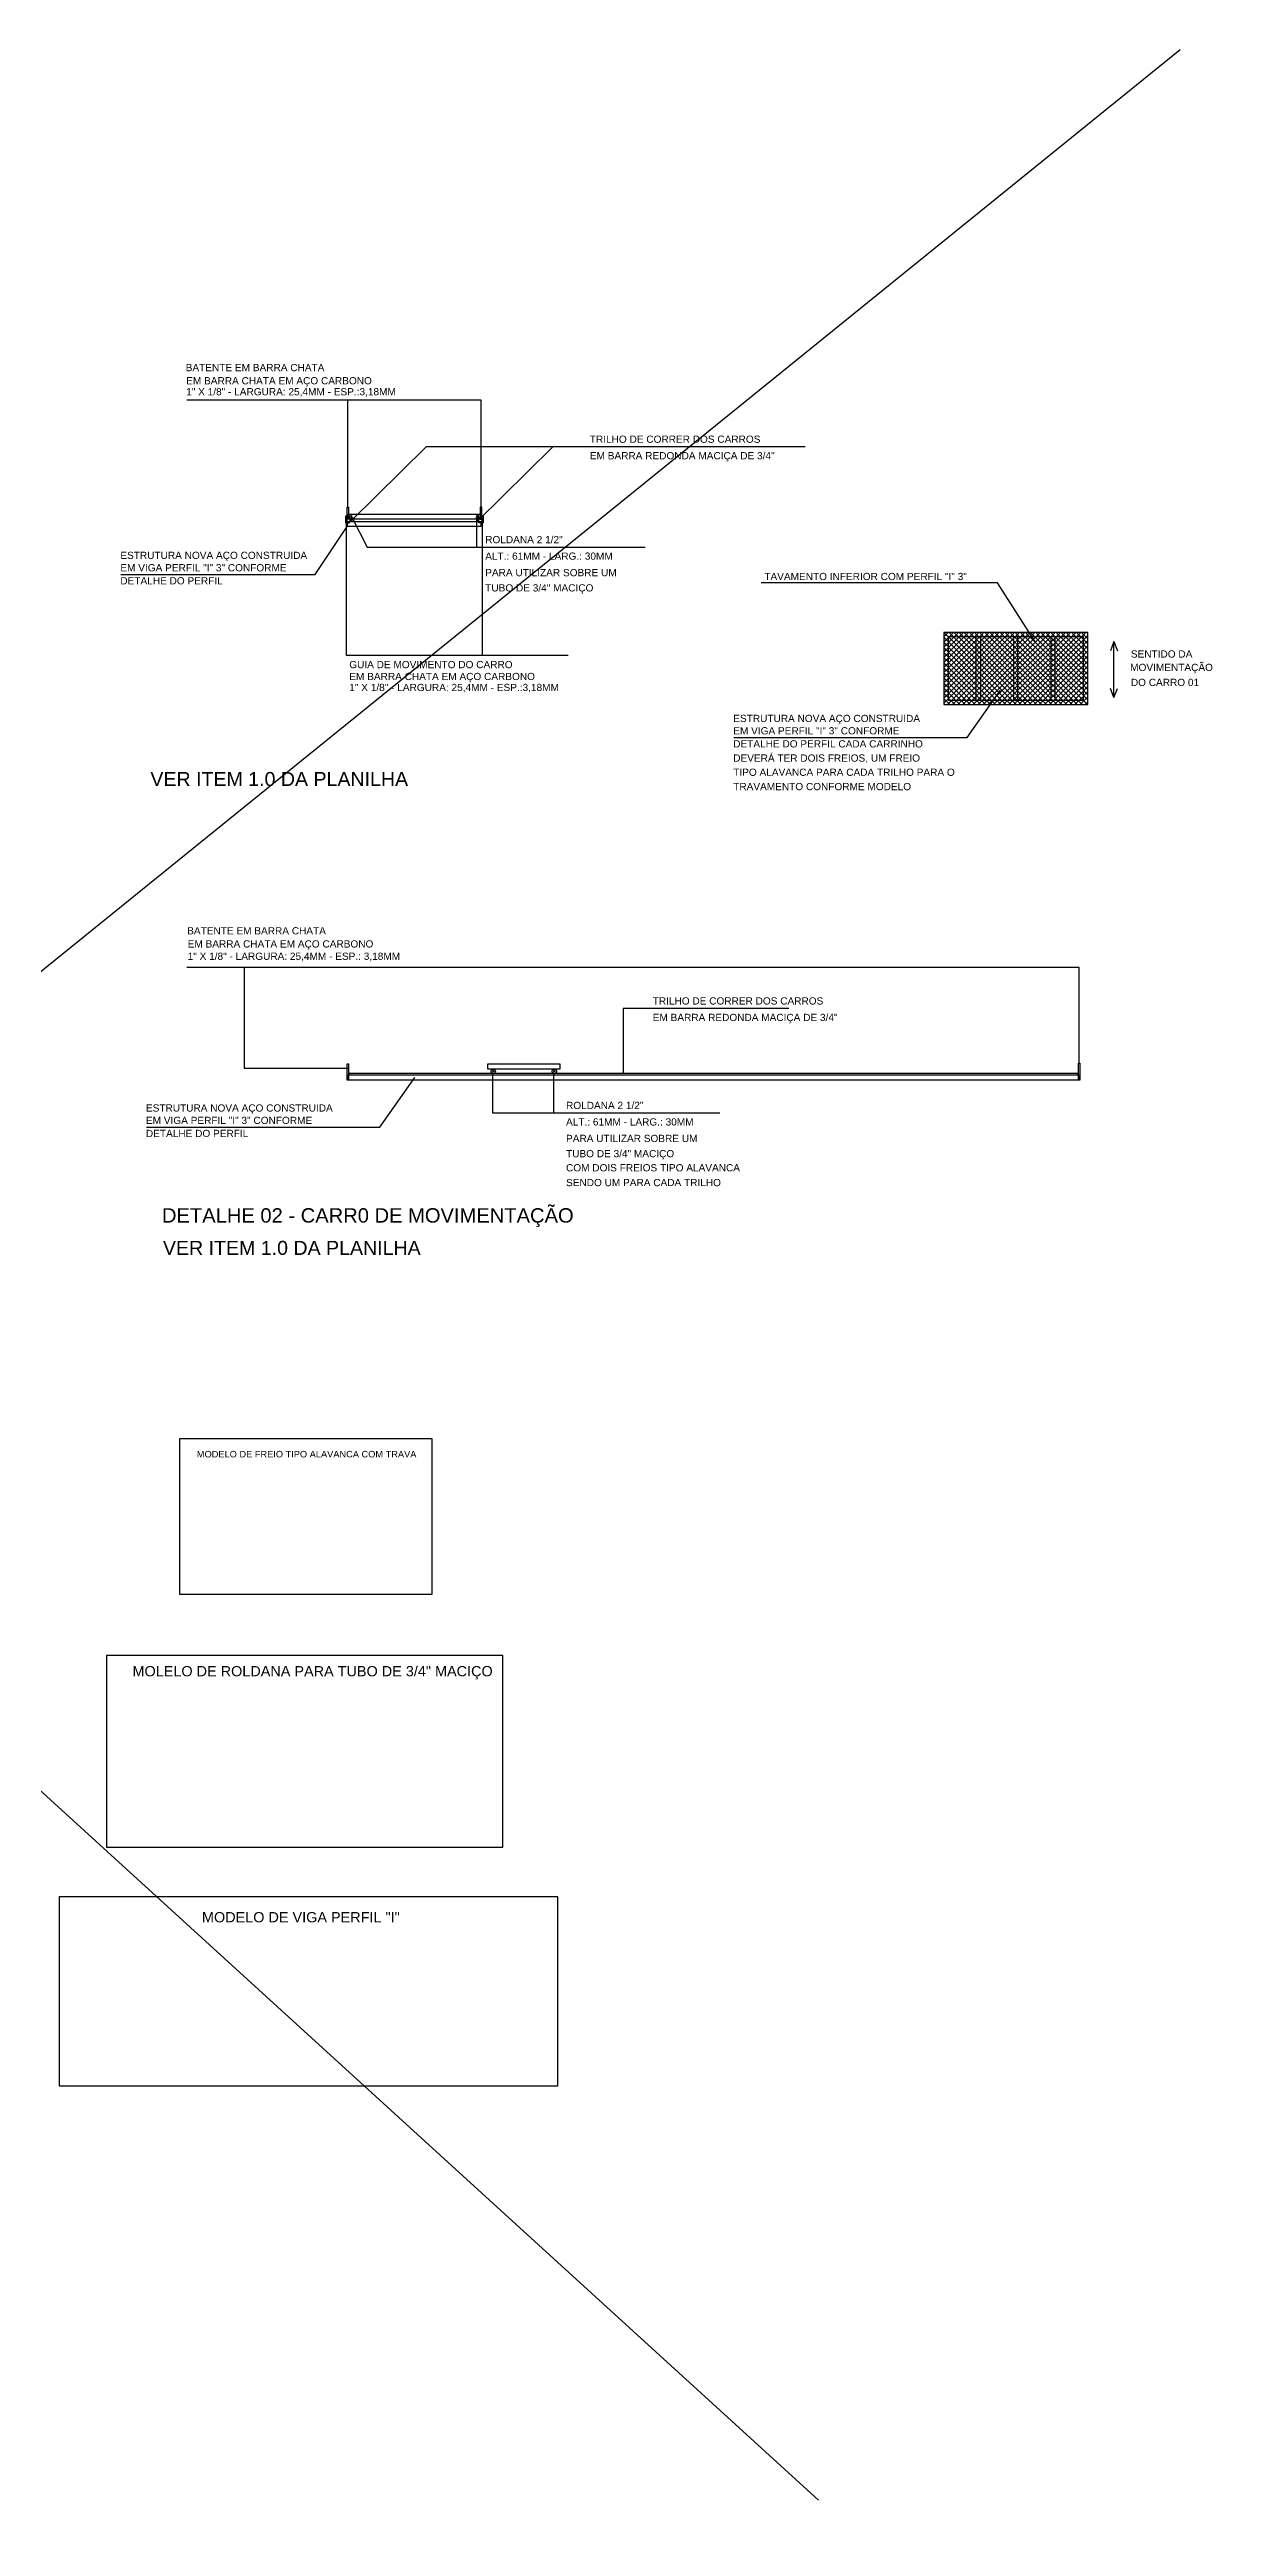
# Model space of a CAD drawing. Header units: millimetres. Extents: x -312439 to 477422, y -331570 to 212570.
# Drawn here: x 159299 to 215171, y -263594 to -144570 of the extents above; entities that cross this region are included whole.
import ezdxf

# ---------------------------------------------------------------- set-up
doc = ezdxf.new("R2010")
doc.units = ezdxf.units.MM
doc.linetypes.add('CONTINU', pattern=[0])
doc.layers.add('0.1', color=8, linetype='Continuous', lineweight=13)
doc.layers.add('01', color=8, linetype='Continuous')
doc.layers.add('PB TEXTO', color=3, linetype='Continuous')
doc.styles.add('RL_A120E1000', font='arial.ttf', dxfattribs={"width": 1.01, "height": 3})
doc.styles.get("Standard").update_dxf_attribs({"font": 'arial.ttf'})

# ---------------------------------------------------------------- blocks, each defined once
blk = doc.blocks.new('A$C87a75f9f')
at = {"layer": '01', "color": 2, "lineweight": -2}
for p, q in [((0.012, 0.069), (0.009, 0.069)), ((0.009, 0), (0.009, 0.069)), ((0.012, 0), (0.009, 0)), ((0.012, 0), (0.012, 0.069)), ((0.032, 0), (0.032, 0.069)), ((0.032, 0.069), (0.036, 0.069)), ((0.032, 0), (0.036, 0)), ((0.036, 0), (0.036, 0.069))]:
    blk.add_line(p, q, dxfattribs=at)
for points in [[(0.009, 0.042), (0, 0.042), (0, 0.029), (0.009, 0.029)], [(0.036, 0.042), (0.043, 0.042), (0.043, 0.029), (0.036, 0.029)]]:
    blk.add_lwpolyline(points, close=True, dxfattribs=at)
for centre, start_param, end_param in [((0.022, 0.069), 3.141593, 6.283185), ((0.022, 0), 0, 3.141593)]:
    blk.add_ellipse(centre, major_axis=(0.01, 0), ratio=0.594996, start_param=start_param, end_param=end_param, dxfattribs=at)
blk = doc.blocks.new('A$C39a30354')
at = {"layer": '01', "color": 3, "lineweight": -2}
for points in [[(0.041, 0.092), (0.058, 0.092), (0.058, 0), (0, 0), (0, 0.015)], [(0.041, 0.092), (0.041, 0.015), (0, 0.015)]]:
    blk.add_lwpolyline(points, dxfattribs=at)

msp = doc.modelspace()

# ---------------------------------------------------------------- hatches: boundary and pattern name
at = {"layer": '01', "lineweight": -2, "transparency": 33554562}
h = msp.add_hatch(dxfattribs=at)
h.set_pattern_fill('_USER', color=2, scale=173.122171, angle=45, double=1, pattern_type=0)
h.set_pattern_definition([(45, (-2978479.17, -405272.9), (-122.415861, 122.415861), []), (135, (-2978479.17, -405272.9), (-122.415861, -122.415861), [])])
h.paths.add_polyline_path([(208714.873, -172786.452), (207372.652, -172786.452), (207372.652, -175833.402), (208714.873, -175833.402)])
h.paths.add_polyline_path([(208922.62, -172786.452), (208714.873, -172786.452), (208714.873, -175833.402), (208922.62, -175833.402)])
h.paths.add_polyline_path([(208975.11, -172786.452), (208922.62, -172786.452), (208922.62, -174504.828), (208975.11, -174504.828)], flags=17)
h.paths.add_polyline_path([(207372.652, -172786.452), (207164.906, -172786.452), (207164.906, -175833.402), (207372.652, -175833.402)])
h.paths.add_polyline_path([(207164.906, -172786.452), (205824.286, -172786.452), (205824.286, -175833.402), (207164.906, -175833.402)])
h.paths.add_polyline_path([(205824.286, -172786.452), (205616.539, -172786.452), (205616.539, -175833.402), (205824.286, -175833.402)])
h.paths.add_polyline_path([(205616.539, -172786.452), (204275.92, -172786.452), (204275.92, -175833.402), (205616.539, -175833.402)])
h.paths.add_polyline_path([(204275.92, -172786.452), (204068.173, -172786.452), (204068.173, -174364.089), (204275.92, -174284.967)])
h.paths.add_polyline_path([(204275.92, -174284.967), (204068.173, -174364.089), (204068.173, -175833.402), (204275.92, -175833.402)])
h.paths.add_polyline_path([(204068.173, -174364.089), (203521.462, -174572.307), (203521.462, -175833.402), (204068.173, -175833.402)])
h.paths.add_polyline_path([(204068.173, -172786.452), (203521.462, -172786.452), (203521.462, -174572.307), (204068.173, -174364.089)])
h.paths.add_polyline_path([(203521.462, -172786.452), (202724.846, -172786.452), (202724.846, -174875.702), (203521.462, -174572.307)])
h.paths.add_polyline_path([(203521.462, -174572.307), (202724.846, -174875.702), (202724.846, -175833.402), (203521.462, -175833.402)])
h.paths.add_polyline_path([(202724.846, -174875.702), (202517.1, -174954.823), (202517.1, -175833.402), (202724.846, -175833.402)])
h.paths.add_polyline_path([(202724.846, -172786.452), (202517.1, -172786.452), (202517.1, -174954.823), (202724.846, -174875.702)])
h.paths.add_polyline_path([(203521.462, -175833.402), (202724.846, -175833.402), (202724.846, -176041.148), (203521.462, -176041.148)])
h.paths.add_polyline_path([(208714.873, -175833.402), (203521.462, -175833.402), (203521.462, -176041.148), (208714.873, -176041.148)])
h.paths.add_polyline_path([(208922.62, -175833.402), (208714.873, -175833.402), (208714.873, -176041.148), (208922.62, -176041.148)])
h.paths.add_polyline_path([(209182.856, -174504.828), (208975.11, -174504.828), (208975.11, -175833.402), (208922.62, -175833.402), (208922.62, -176041.148), (209182.856, -176041.148)])
h.paths.add_polyline_path([(209182.856, -172578.705), (208922.62, -172578.705), (208922.62, -172786.452), (208975.11, -172786.452), (208975.11, -174504.828), (209182.856, -174504.828)])
h.paths.add_polyline_path([(208922.62, -172578.705), (208714.873, -172578.705), (208714.873, -172786.452), (208922.62, -172786.452)])
h.paths.add_polyline_path([(208714.873, -172578.705), (203521.462, -172578.705), (203521.462, -172786.452), (208714.873, -172786.452)])
h.paths.add_polyline_path([(203521.462, -172578.705), (202724.846, -172578.705), (202724.846, -172786.452), (203521.462, -172786.452)])
h.paths.add_polyline_path([(202724.846, -172578.705), (202517.1, -172578.705), (202517.1, -172786.452), (202724.846, -172786.452)])
h.paths.add_polyline_path([(202465.716, -172786.452), (202517.1, -172786.452), (202517.1, -172578.705), (202257.969, -172578.705), (202257.969, -174504.828), (202465.716, -174504.828)])
h.paths.add_polyline_path([(202465.716, -174504.828), (202257.969, -174504.828), (202257.969, -175053.514), (202465.716, -174974.393)])
h.paths.add_polyline_path([(202465.716, -174974.393), (202257.969, -175053.514), (202257.969, -176041.148), (202517.1, -176041.148), (202517.1, -175833.402), (202465.716, -175833.402)])
h.paths.add_polyline_path([(202724.846, -175833.402), (202517.1, -175833.402), (202517.1, -176041.148), (202724.846, -176041.148)])

# ---------------------------------------------------------------- linework, layer by layer
at = {"color": 7}
for p, q in [((66537.481, -263593.793), (213619.981, -144570.434)), ((70352.299, -147535.428), (196241.357, -262323.081))]:
    msp.add_line(p, q, dxfattribs=at)
at = {"layer": '0.1', "color": 8, "linetype": 'CONTINU', "lineweight": -2}
for p, q in [((173786.766, -167218.332), (177389.013, -163663.826)), ((195596.702, -163663.826), (177389.013, -163663.826)), ((179879.193, -167220.237), (183483.37, -163663.826)), ((172055.17, -169790.233), (173636.88, -167443.389)), ((180087.314, -167333.807), (180087.314, -173692.821)), ((162725.7, -169790.233), (172055.17, -169790.233)), ((203383.557, -177626.034), (204985.138, -175357.294)), ((192172.554, -177626.034), (203383.557, -177626.034)), ((168655.402, -188688.929), (168655.402, -193521.225)), ((168655.402, -193521.225), (173626.38, -193521.225)), ((175165.748, -196346.169), (176841.429, -193972.462)), ((163954.745, -196346.169), (175165.748, -196346.169))]:
    msp.add_line(p, q, dxfattribs=at)
for points in [[(180031.569, -166597.195), (180031.569, -161418.791), (165887.237, -161418.791)], [(173634.071, -166615.749), (173634.071, -161418.791)], [(184220.028, -173692.821), (173568.208, -173692.821), (173568.208, -167279.681)], [(173842.469, -167077.606), (174563.661, -168476.39), (187911.414, -168475.855)], [(179809.796, -167073.302), (179809.796, -168489.96)], [(208767.321, -193281.877), (208767.321, -188688.929), (165901.503, -188688.929)], [(194824.774, -190656.963), (186853.288, -190656.963), (186853.288, -193779.512)], [(191502.336, -195677.907), (180596.739, -195677.907), (180596.739, -193726.589)], [(183530.85, -195677.907), (183530.85, -193724.656)]]:
    msp.add_lwpolyline(points, dxfattribs=at)
at = {"layer": '01', "color": 2, "lineweight": -2}
for p, q in [((210437.5, -173015.022), (210267.579, -173460.098)), ((210437.5, -175713.483), (210437.5, -173015.022)), ((210437.5, -173015.022), (210607.421, -173460.098)), ((210437.5, -175713.483), (210267.579, -175268.407)), ((210437.5, -175713.483), (210607.421, -175268.407))]:
    msp.add_line(p, q, dxfattribs=at)
at = {"layer": '01', "color": 3, "lineweight": -2}
for points in [[(173668.13, -167135.591), (173594.816, -167135.591), (173594.816, -166565.581), (173668.13, -166565.581)], [(179993.728, -167135.591), (180067.042, -167135.591), (180067.042, -166565.581), (179993.728, -166565.581)], [(173664.242, -194100.097), (173590.928, -194100.097), (173590.928, -193311.841), (173664.242, -193311.841)], [(208803.978, -194100.097), (208730.664, -194100.097), (208730.664, -193281.877), (208803.978, -193281.877)]]:
    msp.add_lwpolyline(points, close=True, dxfattribs=at)
at = {"layer": '01', "color": 4, "lineweight": -2}
for points in [[(173620.815, -167248.774), (180026.335, -167248.774), (180026.335, -167491.145), (173620.815, -167491.145)], [(173664.242, -193836.951), (208730.664, -193836.951), (208730.664, -194100.097), (173664.242, -194100.097)]]:
    msp.add_lwpolyline(points, close=True, dxfattribs=at)
at = {"layer": '01', "color": 2, "lineweight": -2}
for points in [[(173668.13, -166893.22), (179993.728, -166893.22), (179993.728, -167135.591), (173668.13, -167135.591)], [(209182.856, -172578.705), (202257.969, -172578.705), (202257.969, -176041.148), (209182.856, -176041.148)], [(208975.11, -172786.452), (202465.716, -172786.452), (202465.716, -175833.402), (208975.11, -175833.402)], [(173676.143, -193836.951), (208718.361, -193836.951), (208718.361, -193771.165), (173676.143, -193771.165)], [(180353.58, -193317.585), (183816.023, -193317.585), (183816.023, -193559.956), (180353.58, -193559.956)]]:
    msp.add_lwpolyline(points, close=True, dxfattribs=at)
at = {"layer": '01', "color": 8, "lineweight": -2}
msp.add_lwpolyline([(206686.381, -173072.718), (204837.87, -170200.385), (193494.154, -170200.385)], dxfattribs=at)
at = {"layer": '01', "color": 2, "lineweight": -2}
for points in [[(203813.333, -175833.402), (203813.333, -172786.452)], [(204021.079, -172786.452), (204021.079, -175833.402)], [(205616.539, -172786.452), (205616.539, -175833.402)], [(205824.286, -175833.402), (205824.286, -172786.452)], [(207407, -172786.452), (207407, -175833.402)], [(207614.746, -175833.402), (207614.746, -172786.452)]]:
    msp.add_lwpolyline(points, dxfattribs=at)
at = {"layer": '01', "color": 7, "lineweight": -2}
for points in [[(165549.877, -218798.133), (177678.482, -218798.133), (177678.482, -211334.892), (165549.877, -211334.892)], [(162037.238, -230954.642), (181079.484, -230954.642), (181079.484, -221746.788), (162037.238, -221746.788)], [(159753.087, -242415.014), (183722.431, -242415.014), (183722.431, -233338.711), (159753.087, -233338.711)]]:
    msp.add_lwpolyline(points, close=True, dxfattribs=at)
at = {"layer": '01', "color": 2, "lineweight": -2}
for centre, radius in [((173782.332, -167215.88), 32.893), ((179875.547, -167215.88), 32.893), ((180619.257, -193665.56), 105.605), ((180619.257, -193665.56), 28.198), ((183550.346, -193665.56), 105.605), ((183550.346, -193665.56), 28.198)]:
    msp.add_circle(centre, radius, dxfattribs=at)

# ---------------------------------------------------------------- block references
at = {"layer": '01', "color": 3, "lineweight": -2, "yscale": 3462.443417619434, "zscale": 3462.443417619434}
for name, p, xscale in [('A$C39a30354', (173716.542, -167311.828), -3462.443417619434), ('A$C87a75f9f', (173704.669, -167197.067), 3462.443417619434), ('A$C87a75f9f', (179797.009, -167194.639), 3462.443417619434), ('A$C39a30354', (179930.607, -167311.828), 3462.443417619434)]:
    msp.add_blockref(name, p, dxfattribs=dict(at, xscale=xscale))

# ---------------------------------------------------------------- texts
at = {"layer": '0.1', "color": 7, "text_generation_flag": 6}
for s, p in [('BATENTE EM BARRA CHATA', (165840.623, -160027.193)), ('EM BARRA CHATA EM AÇO CARBONO', (165863.618, -160658.38)), ('1" X 1/8" - LARGURA: 25,4MM - ESP.:3,18MM', (165863.618, -161186.08)), ('TRILHO DE CORRER DOS CARROS', (185257.015, -163467.208)), ('EM BARRA REDONDA MACIÇA DE 3/4"', (185257.015, -164260.11)), ('ESTRUTURA NOVA AÇO CONSTRUIDA ', (162700.386, -169048.937)), ('ALT.: 61MM - LARG.: 30MM', (180231.045, -169086.244)), ('ROLDANA 2 1/2" ', (180231.045, -168293.342)), ('EM VIGA PERFIL "I" 3" CONFORME', (162700.386, -169643.78)), ('DETALHE DO PERFIL', (162700.386, -170271.278)), ('PARA UTILIZAR SOBRE UM ', (180231.045, -169880.215)), ('TAVAMENTO INFERIOR COM PERFIL "I" 3"', (193640.921, -170064.657)), ('TUBO DE 3/4" MACIÇO', (180231.045, -170611.746)), ('SENTIDO DA ', (211250.826, -173788.764)), ('GUIA DE MOVIMENTO DO CARRO', (173699.211, -174298.516)), ('EM BARRA CHATA EM AÇO CARBONO', (173699.211, -174869.321)), ('MOVIMENTAÇÃO', (211217.49, -174433.196)), ('DO CARRO 01', (211250.826, -175153.075)), ('1" X 1/8" - LARGURA: 25,4MM - ESP.:3,18MM', (173699.211, -175397.022)), ('ESTRUTURA NOVA AÇO CONSTRUIDA ', (192147.24, -176884.738)), ('EM VIGA PERFIL "I" 3" CONFORME', (192147.24, -177479.58)), ('DETALHE DO PERFIL CADA CARRINHO ', (192147.24, -178107.078)), ('DEVERÁ TER DOIS FREIOS, UM FREIO', (192147.24, -178789.039)), ('TIPO ALAVANCA PARA CADA TRILHO PARA O ', (192147.24, -179470.996)), ('TRAVAMENTO CONFORME MODELO', (192147.24, -180160.693)), ('BATENTE EM BARRA CHATA', (165912.213, -187090.146)), ('1" X 1/8" - LARGURA: 25,4MM - ESP.: 3,18MM', (165935.208, -188313.662)), ('EM BARRA CHATA EM AÇO CARBONO', (165935.208, -187721.334)), ('TRILHO DE CORRER DOS CARROS', (188278.586, -190460.345)), ('EM BARRA REDONDA MACIÇA DE 3/4"', (188278.586, -191253.247)), ('ROLDANA 2 1/2" ', (184113.412, -195481.289)), ('ESTRUTURA NOVA AÇO CONSTRUIDA ', (163929.431, -195604.873)), ('EM VIGA PERFIL "I" 3" CONFORME', (163929.431, -196199.715)), ('ALT.: 61MM - LARG.: 30MM', (184113.412, -196274.191)), ('DETALHE DO PERFIL', (163929.431, -196827.213)), ('TUBO DE 3/4" MACIÇO', (184113.412, -197799.694)), ('PARA UTILIZAR SOBRE UM ', (184113.412, -197068.162)), ('COM DOIS FREIOS TIPO ALAVANCA ', (184113.412, -198477.518)), ('SENDO UM PARA CADA TRILHO', (184113.412, -199188.406))]:
    msp.add_text(s, height=346.24434, rotation=180, dxfattribs=at).set_placement(p)
at = {"layer": '0.1', "color": 7}
for s, height, p in [('VER ITEM 1.0 DA PLANILHA', 673.099, (164142.79, -179959.769)), ('DETALHE 02 - CARR0 DE MOVIMENTAÇÃO', 692.48868, (164699.954, -200940.424)), ('VER ITEM 1.0 DA PLANILHA', 673.099, (164746.696, -202490.883))]:
    msp.add_text(s, height=height, dxfattribs=at).set_placement(p)
at = {"layer": 'PB TEXTO', "color": 7, "attachment_point": 2, "style": 'RL_A120E1000'}
for s, insert, char_height, width in [('MODELO DE FREIO TIPO ALAVANCA COM TRAVA', (171650.792, -211908.966), 314.39561, 16268.70197), ('MOLELO DE ROLDANA PARA TUBO DE 3/4" MACIÇO', (171937.134, -222250.04), 491.24313, 25419.84683), ('MODELO DE VIGA PERFIL "I"', (171373.504, -234071.751), 491.24313, 25419.84683)]:
    msp.add_mtext(s, dxfattribs=dict(at, insert=insert, char_height=char_height, width=width))

doc.saveas('drawing.dxf')
